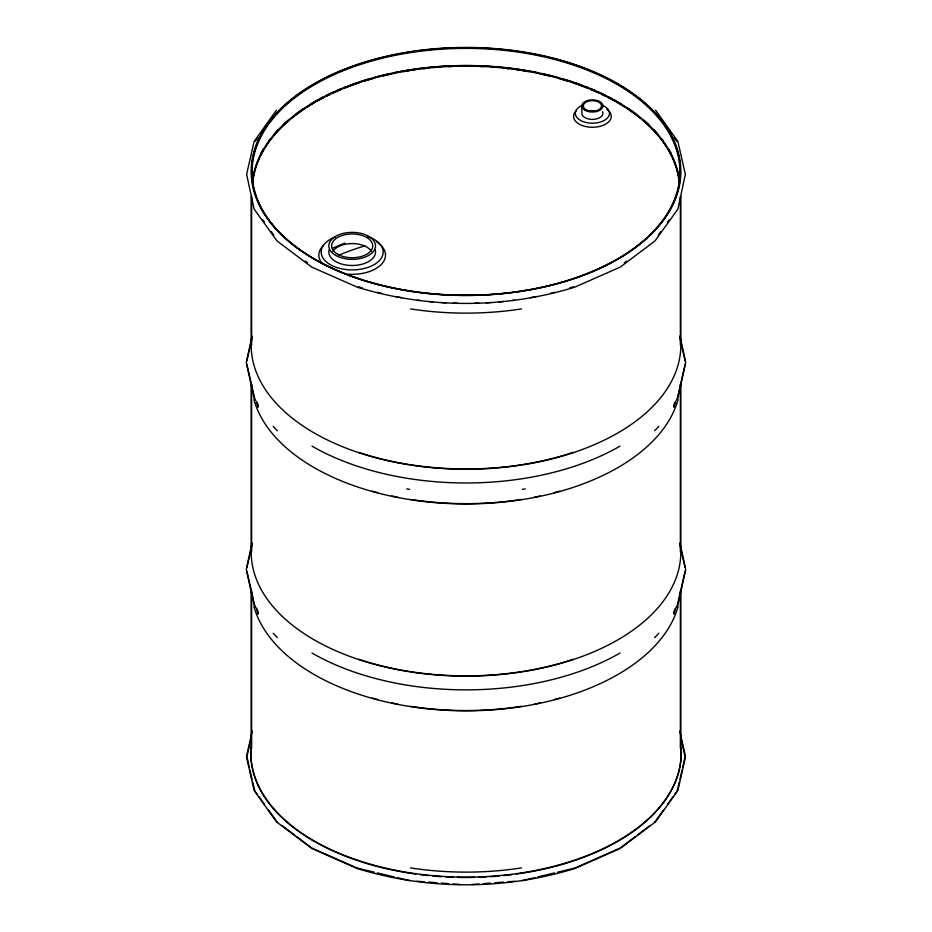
<?xml version="1.0" encoding="UTF-8"?>
<svg xmlns="http://www.w3.org/2000/svg" width="932" height="932" viewBox="0 0 932 932"><rect width="100%" height="100%" fill="white"/><g stroke="black" fill="none" stroke-linecap="round" stroke-linejoin="round"><path stroke-width="1.4" d="M251.628 552.117L251.628 384.194M680.372 384.194L680.372 552.117M252.059 336.068L246.281 362.56L254.133 398.139M246.898 360.731L252.188 337.535M252.059 542.96L246.281 569.44L254.133 605.019M246.898 567.623L252.188 544.428M252.234 731.107L246.467 756.691L254.11 790.464L276.431 821.803L311.742 848.458L357.41 868.601C427.858 890.188 504.142 890.188 574.59 868.601L620.258 848.458L655.569 821.803L677.89 790.464L685.533 756.691L679.766 731.107M251.116 738.062L246.922 756.691L249.252 767.129M673.708 406.876L674.663 402.682M674.139 407.016L675.409 401.412M677.436 397.987L685.102 364.377M677.867 398.139L685.719 362.56L679.941 336.068M673.708 613.769L674.663 609.575M674.139 613.908L675.409 608.305M677.436 604.88L685.102 571.269M677.867 605.019L685.719 569.44L679.941 542.96M679.335 782.123L677.063 791.07M679.952 779.397L682.131 769.855M682.748 767.129L685.078 756.691L680.884 738.062M674.267 404.942L674.605 403.999M674.267 611.835L674.605 610.891M675.397 403.265L675.817 402.368M675.409 609.062L675.875 608.177M276.431 110.197L254.11 141.536L246.63 174.319L254.11 209.094L277.072 241.004L311.742 267.088L357.41 287.231C427.858 308.818 504.142 308.818 574.59 287.231L620.258 267.088L654.928 241.004L677.89 209.094L685.37 174.319L677.89 141.536L655.569 110.197M255.321 141.175L257.838 137.668M658.237 235.155L660.753 231.649M667.463 222.305L669.129 219.964M656.07 820.323L663.631 809.792M667.825 803.943L672.857 796.918M674.535 794.588L676.224 792.247M654.648 822.024L655.231 821.5M624.405 262.836L626.712 261.1M621.178 847.2L635.03 836.785M637.337 835.049L650.023 825.496M574.916 868.053L620.025 848.073M522.153 880.682L534.875 877.629M537.706 876.954L554.68 872.9M557.499 872.224L574.473 868.17M471.755 884.503L478.955 883.955M483.277 883.629L490.477 883.082M494.799 882.755L503.431 882.103M507.754 881.777L514.953 881.229M417.047 881.229L424.246 881.777M428.569 882.103L437.201 882.755M441.523 883.082L448.723 883.629M453.045 883.955L460.245 884.503M357.527 868.17L374.501 872.224M377.32 872.9L394.294 876.954M397.125 877.629L409.847 880.682M311.975 848.073L357.084 868.053M305.288 261.1L307.595 262.836M281.977 825.496L294.663 835.049M296.97 836.785L310.822 847.2M276.769 821.5L277.352 822.024M674.162 137.668L676.679 141.175M262.871 219.964L264.537 222.305M271.247 231.649L273.763 235.155M255.776 792.247L257.465 794.588M259.143 796.918L264.175 803.943M268.369 809.792L275.93 820.323M254.937 791.07L252.665 782.123M256.125 608.177L256.591 609.062M256.184 402.368L256.603 403.265M257.395 403.999L257.733 404.942M257.395 610.891L257.733 611.835M679.812 337.535L685.102 360.731M679.812 544.428L685.102 567.623M257.337 402.682L258.292 406.876M256.591 401.412L257.861 407.016M246.898 364.377L254.564 397.987M257.337 609.575L258.292 613.769M256.591 608.305L257.861 613.908M246.898 571.269L254.564 604.88M249.869 769.855L252.048 779.397M680.826 196.489L680.826 345.213M680.826 384.205L680.826 552.105M680.826 591.121L680.826 752.846M680.372 196.582L680.372 345.213M680.372 591.156L680.372 748.349M581.848 105.945L581.848 113.32A10.543 6.093 0 0 0 593.766 119.354A10.543 6.093 0 0 0 602.573 111.747M251.628 196.582L251.628 345.213M251.628 591.156L251.628 748.349M251.174 196.489L251.174 345.213M251.174 384.205L251.174 552.105M251.174 591.121L251.174 752.846M602.188 105.234A17.091 9.868 0 0 1 605.159 119.879A17.091 9.868 0 0 1 579.622 119.879A17.091 9.868 0 0 1 582.593 105.234M367.674 236.507A31.001 17.894 0 0 1 376.272 263.267A31.001 17.894 0 0 1 329.136 263.977A31.001 17.894 0 0 1 335.31 236.996M521.477 308.911A214.372 123.77 0 0 1 410.523 308.911M260.692 153.768A214.372 123.77 0 0 1 263.337 149.027M268.789 140.849A214.372 123.77 0 0 1 270.536 138.553M274.241 134.033A214.372 123.77 0 0 1 278.249 129.641M283.2 124.725A214.372 123.77 0 0 1 288.244 120.181M295.933 114.019A214.372 123.77 0 0 1 303.028 108.962M310.531 104.151A214.372 123.77 0 0 1 317.928 99.875M320.328 98.571A214.372 123.77 0 0 1 323.987 96.648M326.491 95.402A214.372 123.77 0 0 1 334.192 91.767M336.825 90.602A214.372 123.77 0 0 1 340.832 88.889M343.535 87.783A214.372 123.77 0 0 1 346.261 86.711M350.409 85.138A214.372 123.77 0 0 1 356.001 83.134M358.82 82.179A214.372 123.77 0 0 1 368.082 79.267M374.897 77.333A214.372 123.77 0 0 1 387.502 74.199M394.632 72.661A214.372 123.77 0 0 1 537.368 72.661M544.498 74.199A214.372 123.77 0 0 1 557.103 77.333M563.918 79.267A214.372 123.77 0 0 1 573.18 82.179M575.999 83.134A214.372 123.77 0 0 1 581.591 85.138M585.739 86.711A214.372 123.77 0 0 1 588.465 87.783M591.168 88.889A214.372 123.77 0 0 1 595.175 90.602M597.808 91.767A214.372 123.77 0 0 1 605.509 95.402M608.014 96.648A214.372 123.77 0 0 1 611.672 98.571M614.072 99.875A214.372 123.77 0 0 1 621.469 104.151M628.972 108.962A214.372 123.77 0 0 1 636.067 114.019M643.756 120.181A214.372 123.77 0 0 1 648.8 124.725M653.751 129.641A214.372 123.77 0 0 1 657.759 134.033M661.464 138.553A214.372 123.77 0 0 1 663.211 140.849M668.663 149.027A214.372 123.77 0 0 1 671.308 153.768M252.758 179.934A213.917 123.502 0 0 1 259.376 157.776M259.935 156.588A213.917 123.502 0 0 1 264.478 148.304M265.97 145.963A213.917 123.502 0 0 1 271.841 137.889M273.693 135.641A213.917 123.502 0 0 1 280.742 127.987M281.674 127.067A213.917 123.502 0 0 1 288.617 120.706M291.821 118.038A213.917 123.502 0 0 1 304.589 108.683M307.071 107.064A213.917 123.502 0 0 1 314.736 102.404M317.066 101.087A213.917 123.502 0 0 1 324.289 97.219M326.783 95.973A213.917 123.502 0 0 1 330.58 94.132M333.167 92.932A213.917 123.502 0 0 1 341.089 89.472M343.792 88.365A213.917 123.502 0 0 1 359.041 82.773M364.284 81.084A213.917 123.502 0 0 1 372.357 78.696M383.436 75.807A213.917 123.502 0 0 1 391.929 73.873M403.416 71.636A213.917 123.502 0 0 1 409.183 70.669M412.002 70.226A213.917 123.502 0 0 1 414.763 69.83M423.151 68.735A213.917 123.502 0 0 1 427.392 68.257M435.931 67.454A213.917 123.502 0 0 1 438.797 67.232M448.84 66.626A213.917 123.502 0 0 1 451.705 66.51M460.303 66.277A213.917 123.502 0 0 1 464.579 66.23M467.421 66.23A213.917 123.502 0 0 1 471.697 66.277M480.295 66.51A213.917 123.502 0 0 1 483.16 66.626M493.203 67.232A213.917 123.502 0 0 1 496.069 67.454M504.608 68.257A213.917 123.502 0 0 1 508.849 68.735M517.237 69.83A213.917 123.502 0 0 1 519.998 70.226M522.817 70.669A213.917 123.502 0 0 1 528.584 71.636M540.071 73.873A213.917 123.502 0 0 1 548.564 75.807M559.643 78.696A213.917 123.502 0 0 1 567.716 81.084M572.959 82.773A213.917 123.502 0 0 1 588.208 88.365M590.911 89.472A213.917 123.502 0 0 1 598.833 92.932M601.42 94.132A213.917 123.502 0 0 1 605.217 95.973M607.711 97.219A213.917 123.502 0 0 1 614.934 101.087M617.264 102.404A213.917 123.502 0 0 1 624.929 107.064M627.411 108.683A213.917 123.502 0 0 1 640.179 118.038M643.383 120.706A213.917 123.502 0 0 1 650.326 127.067M651.258 127.987A213.917 123.502 0 0 1 658.307 135.641M660.159 137.889A213.917 123.502 0 0 1 666.031 145.963M667.522 148.304A213.917 123.502 0 0 1 672.065 156.588M672.624 157.776A213.917 123.502 0 0 1 679.242 179.934M620.001 446.148A217.797 125.75 0 0 1 311.999 446.148M338.829 255.147A217.797 125.75 0 0 1 364.936 245.838M332.852 251.395A20.562 11.871 0 0 1 352.18 243.578A20.562 11.871 0 0 1 371.507 251.395M375.177 249.66A23.347 13.479 0 0 1 352.18 265.492A23.347 13.479 0 0 1 329.182 249.66M573.18 452.393A214.372 123.77 0 0 1 522.934 464.532M521.477 464.765A214.372 123.77 0 0 1 410.523 464.765M409.066 464.532A214.372 123.77 0 0 1 358.82 452.393M332.887 248.203A214.372 123.77 0 0 1 344.898 243.089M680.698 341.007A214.826 124.026 0 0 1 466 469.239A214.826 124.026 0 0 1 251.302 341.007M252.572 180.645A213.917 123.502 0 0 1 466 65.543A213.917 123.502 0 0 1 679.428 180.645M680.698 547.899A214.826 124.026 0 0 1 466 676.131A214.826 124.026 0 0 1 251.302 547.899M678.1 606.487A214.826 124.026 0 0 1 466 710.813A214.826 124.026 0 0 1 253.9 606.487M678.17 603.179A217.797 125.75 0 0 1 676.376 607.314M658.819 633.236A217.797 125.75 0 0 1 654.614 637.639M277.387 637.639A217.797 125.75 0 0 1 273.181 633.236M255.624 607.314A217.797 125.75 0 0 1 253.83 603.179M678.17 396.286A217.797 125.75 0 0 1 676.376 400.422M658.819 426.343A217.797 125.75 0 0 1 654.614 430.747M525.24 488.881A217.797 125.75 0 0 1 522.374 489.335M409.626 489.335A217.797 125.75 0 0 1 406.76 488.881M277.387 430.747A217.797 125.75 0 0 1 273.181 426.343M255.624 400.422A217.797 125.75 0 0 1 253.83 396.286M678.1 399.595A214.826 124.026 0 0 1 466 503.921A214.826 124.026 0 0 1 253.9 399.595M620.001 653.041A217.797 125.75 0 0 1 311.999 653.041M559.841 698.068A214.372 123.77 0 0 1 554.33 699.559M540.222 702.903A214.372 123.77 0 0 1 534.49 704.068M521.477 706.339A214.372 123.77 0 0 1 410.523 706.339M397.51 704.068A214.372 123.77 0 0 1 391.778 702.903M377.67 699.559A214.372 123.77 0 0 1 372.159 698.068M521.477 867.902A214.372 123.77 0 0 1 410.523 867.902M573.18 659.297A214.372 123.77 0 0 1 522.934 671.436M521.477 671.657A214.372 123.77 0 0 1 410.523 671.657M409.066 671.436A214.372 123.77 0 0 1 358.82 659.297M559.841 491.164A214.372 123.77 0 0 1 554.33 492.655M540.222 495.999A214.372 123.77 0 0 1 534.49 497.164M521.477 499.435A214.372 123.77 0 0 1 410.523 499.435M397.51 497.164A214.372 123.77 0 0 1 391.778 495.999M377.67 492.655A214.372 123.77 0 0 1 372.159 491.164M681.141 750.446A215.199 124.247 0 0 1 618.172 841.107M617.007 841.771A215.199 124.247 0 0 1 573.599 860.853M572.295 861.284A215.199 124.247 0 0 1 523.155 873.039M521.699 873.261A215.199 124.247 0 0 1 516.142 874.076M511.936 874.635A215.199 124.247 0 0 1 503.42 875.602M499.121 876.022A215.199 124.247 0 0 1 490.488 876.697M486.155 876.954A215.199 124.247 0 0 1 478.932 877.268M474.609 877.396A215.199 124.247 0 0 1 457.391 877.396M453.068 877.268A215.199 124.247 0 0 1 445.846 876.954M441.512 876.697A215.199 124.247 0 0 1 432.879 876.022M428.58 875.602A215.199 124.247 0 0 1 420.064 874.635M415.858 874.076A215.199 124.247 0 0 1 410.301 873.261M408.845 873.039A215.199 124.247 0 0 1 359.705 861.284M358.401 860.853A215.199 124.247 0 0 1 314.993 841.771M313.828 841.107A215.199 124.247 0 0 1 250.859 750.446M573.599 286.718A215.199 124.247 0 0 1 569.65 288M554.68 292.322A215.199 124.247 0 0 1 550.474 293.394M536.203 296.562A215.199 124.247 0 0 1 530.413 297.669M514.744 300.127A215.199 124.247 0 0 1 511.936 300.5M503.42 301.467A215.199 124.247 0 0 1 499.121 301.875M490.488 302.55A215.199 124.247 0 0 1 486.155 302.818M478.932 303.133A215.199 124.247 0 0 1 474.609 303.261M457.391 303.261A215.199 124.247 0 0 1 453.068 303.133M445.846 302.818A215.199 124.247 0 0 1 441.512 302.55M432.879 301.875A215.199 124.247 0 0 1 428.58 301.467M420.064 300.5A215.199 124.247 0 0 1 417.256 300.127M401.587 297.669A215.199 124.247 0 0 1 395.797 296.562M381.526 293.394A215.199 124.247 0 0 1 377.32 292.322M362.35 288A215.199 124.247 0 0 1 358.401 286.718M680.977 747.266A215.199 124.247 0 0 1 466 877.129A215.199 124.247 0 0 1 251.023 747.266M590.026 111.304A9.134 5.277 0 0 1 594.756 111.304M376.947 242.204A33.331 19.246 0 0 1 381.677 264.036A33.331 19.246 0 0 1 347.834 274.159M322.286 263.593A33.331 19.246 0 0 1 323.311 245.454M609.458 111.805A18.826 10.869 0 0 1 591.575 127.253A18.826 10.869 0 0 1 576.081 110.966M606.814 109.405A18.826 10.869 0 0 1 608.701 110.966M252.863 182.392A213.475 123.245 0 0 1 466 66.114A213.475 123.245 0 0 1 679.137 182.392M335.671 255.391A23.347 13.479 0 0 0 374.734 249.345A23.347 13.479 0 0 0 346.133 232.837A23.347 13.479 0 0 0 335.671 255.391M584.935 110.244A10.543 6.093 0 0 0 602.573 107.518A10.543 6.093 0 0 0 589.665 100.062A10.543 6.093 0 0 0 584.935 110.244M314.422 258.98A214.372 123.77 0 0 0 673.067 203.502A214.372 123.77 0 0 0 410.523 51.924A214.372 123.77 0 0 0 314.422 258.98M359.041 278.843A213.917 123.502 0 0 0 679.917 171.884A213.917 123.502 0 0 0 359.041 64.925A213.917 123.502 0 0 0 359.041 278.843M337.64 254.25A20.562 11.871 0 0 0 372.043 248.926A20.562 11.871 0 0 0 346.855 234.386A20.562 11.871 0 0 0 337.64 254.25M314.096 259.166A214.826 124.026 0 0 0 673.498 203.572A214.826 124.026 0 0 0 410.395 51.668A214.826 124.026 0 0 0 314.096 259.166M585.937 109.673A9.134 5.277 0 0 0 601.21 107.308A9.134 5.277 0 0 0 590.026 100.854A9.134 5.277 0 0 0 585.937 109.673"/></g></svg>
